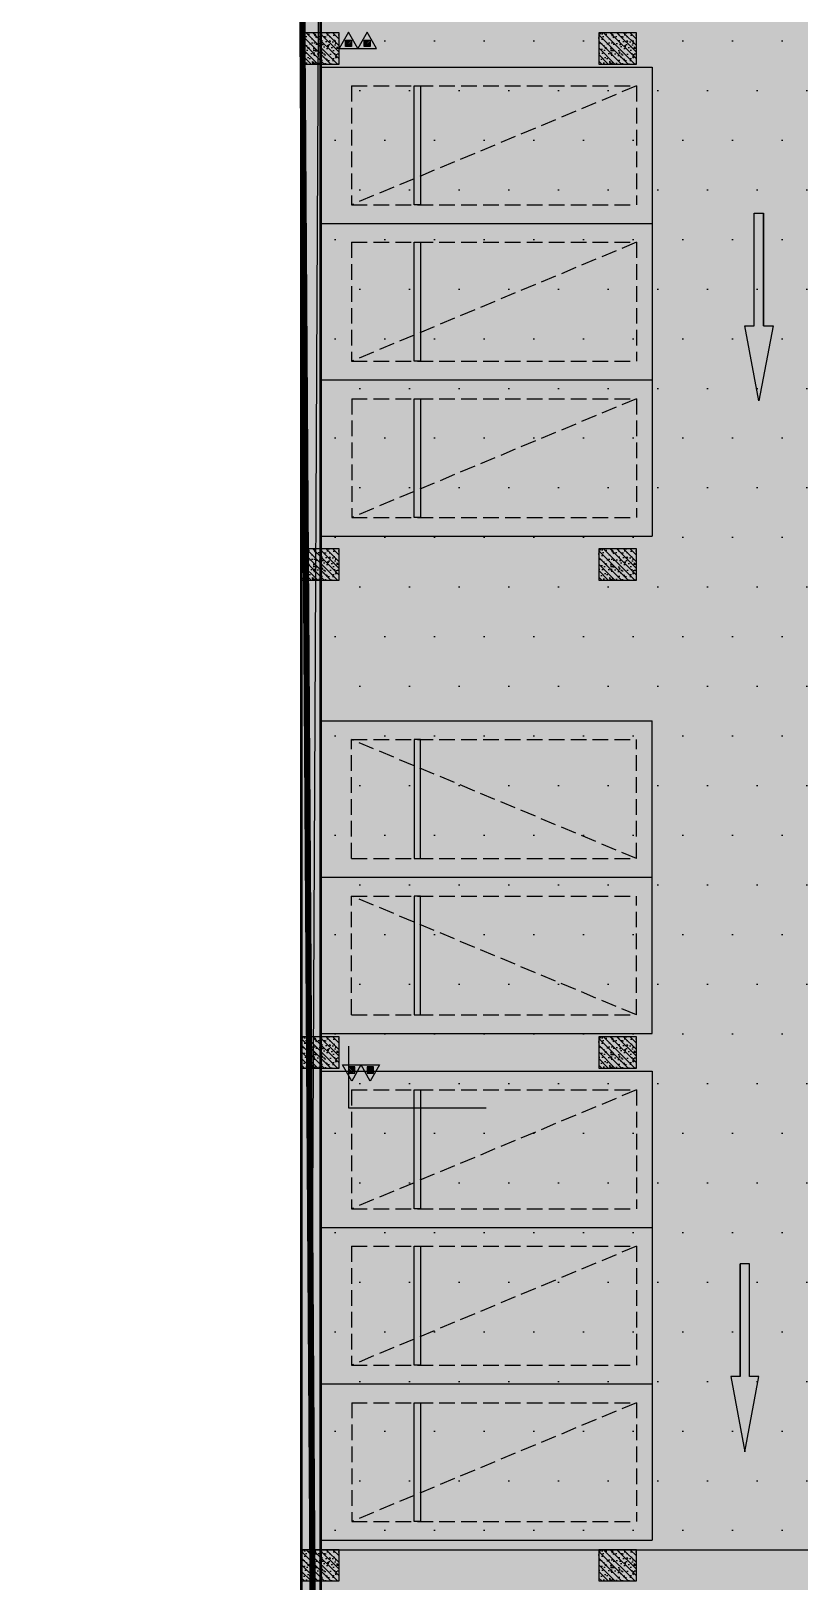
# Model space of a CAD drawing. Extents: x -1338203 to 1886333, y -530034 to 1031844.
# Drawn here: x 707534 to 719821, y 157439 to 182218 of the extents above; entities that cross this region are included whole.
import ezdxf

# ---------------------------------------------------------------- set-up
doc = ezdxf.new("R2010")
doc.units = 0
doc.header["$LTSCALE"] = 1000
doc.header["$MEASUREMENT"] = 0
doc.linetypes.add('A-001-平面B2$0$__DASH', pattern=[0.35, 0.25, -0.1])
for name, color, linetype in [('A-001-平面参照B1$0$0A-ELEV-PATT', 8, 'Continuous'), ('A-001-平面参照B1$0$AUDIT_D_220531184525-2', 40, 'Continuous'), ('p-a-regular', 5, 'Continuous'), ('S001地下一墙柱$0$S001地下一墙柱$0$0S-CC-LINE', 52, 'Continuous'), ('S001地下一墙柱$0$S001地下一墙柱$0$0S-CW-HATCH', 251, 'Continuous'), ('S001地下一墙柱$0$S001地下一墙柱$0$0S-CW-HATCH-UP', 251, 'Continuous'), ('地面指向箭头', 7, 'Continuous'), ('负一层消火栓$0$0P-DIM-FH', 3, 'Continuous'), ('负一层消火栓$0$0P-EQUIP-FH', 7, 'Continuous')]:
    doc.layers.add(name, color=color, linetype=linetype)
doc.layers.add('p-a-regular-narrow', color=7, linetype='Continuous', true_color=0x9600ff)
doc.layers.add('p-h-walkable', color=7, linetype='Continuous', lineweight=70, true_color=0xf0f0f0)
doc.layers.add('S001地下一墙柱$0$S001地下一墙柱$0$0S-CW-LINE', color=7, linetype='Continuous', lineweight=50)

# ---------------------------------------------------------------- blocks, each defined once
blk = doc.blocks.new('A-001-平面参照B1')
at = {"layer": 'A-001-平面参照B1$0$0A-ELEV-PATT'}
h = blk.add_hatch(dxfattribs=at)
h.set_pattern_fill('DOTS', color=256, scale=500)
h.set_pattern_definition([(0, (-766365.4, -306889.1), (396.875, 793.75), [0, -793.75])])
h.paths.add_polyline_path([(-38109, -133450), (-38083, -133450), (-38084, -131350), (-38084, -131350), (-38084, -119510), (-38109, -119510), (-38109, -116600), (-50229, -116600), (-50229, -116750), (-54206, -116749), (-54360, -148950), (-38109, -148950)])
at = {"layer": 'A-001-平面参照B1$0$AUDIT_D_220531184525-2'}
blk.add_lwpolyline([(-38109, -133450), (-38083, -133450), (-38084, -131350), (-38084, -131350), (-38084, -119510), (-38109, -119510), (-38109, -116600), (-50229, -116600), (-50229, -116750), (-54206, -116749), (-54360, -148950), (-38109, -148950)], close=True, dxfattribs=at)
blk = doc.blocks.new('负一层消火栓$0$$TwtSys$00000546')
h = blk.add_hatch()
h.set_pattern_fill('ANSI31', color=256, scale=200, style=0)
h.set_pattern_definition([(45, (-38543.802, -6670.83), (-17.67767, 17.67767), [])])
h.paths.add_polyline_path([(-65, 174), (65, 174), (65, 44), (-65, 44)])
for points in [[(0, 344), (-198, 0), (198, 0)], [(-65, 174), (65, 174), (65, 44), (-65, 44)]]:
    blk.add_lwpolyline(points, close=True)
blk = doc.blocks.new('负一层消火栓')
at = {"layer": '负一层消火栓$0$0P-DIM-FH'}
for p, q in [((-53759, -140900, 0), (-53759, -141887, 0)), ((-53759, -141887, 0), (-51557, -141887, 0))]:
    blk.add_line(p, q, dxfattribs=at)
at = {"layer": '负一层消火栓$0$0P-EQUIP-FH', "xscale": 0.75, "yscale": 0.75, "zscale": 0.75}
for p in [(-53760, -124950), (-53462, -124950)]:
    blk.add_blockref('负一层消火栓$0$$TwtSys$00000546', p, dxfattribs=at)
at = {"layer": '负一层消火栓$0$0P-EQUIP-FH', "xscale": -0.75, "yscale": 0.75, "zscale": 0.75, "rotation": 180}
for p in [(-53708, -141200, 800), (-53410, -141200, 800)]:
    blk.add_blockref('负一层消火栓$0$$TwtSys$00000546', p, dxfattribs=at)
blk = doc.blocks.new('直行')
at = {"layer": '地面指向箭头'}
blk.add_hatch(color=251, dxfattribs=at).paths.add_polyline_path([(-29241, 4059962), (-29466, 4058762), (-29316, 4058762), (-29316, 4056961), (-29166, 4056961), (-29166, 4058762), (-29016, 4058762)])
at = {"layer": '地面指向箭头', "color": 251}
blk.add_lwpolyline([(-29316, 4058762), (-29316, 4056961), (-29316, 4058762), (-29316, 4058762), (-29466, 4058762), (-29241, 4059962), (-29016, 4058762), (-29166, 4058762), (-29166, 4056961), (-29316, 4056961), (-29316, 4056961)], dxfattribs=at)
blk = doc.blocks.new('A$C9cb663f1')
at = {"layer": '地面指向箭头', "color": 251, "rotation": 180}
blk.add_blockref('直行', (277278, 3874507), dxfattribs=at)
at = {"layer": '地面指向箭头', "color": 251, "xscale": -1, "rotation": 180}
blk.add_blockref('直行', (335533, 3857707), dxfattribs=at)

msp = doc.modelspace()

# ---------------------------------------------------------------- hatches: boundary and pattern name
at = {"layer": 'p-h-walkable', "ltscale": 0.002}
h = msp.add_hatch(color=256, dxfattribs=at)
h.dxf.hatch_style = 1
h.paths.add_polyline_path([(633826.6, 244460.7), (640276.6, 244575.6), (640576.6, 234544.8), (645576.7, 234544.6), (645576.7, 209278.9), (732355.9, 209029), (732355.1, 235229.9), (738506.7, 235229.9), (738506.6, 268838.9), (732734.3, 268838.9), (732734.3, 272898.9), (711963.1, 272898.9), (711963.1, 278984.7), (717256.7, 278984.7), (717256.7, 284049), (733571.6, 284135.6), (733996.6, 290449.1), (739216.6, 290449.1), (739766.6, 284299.1), (754626.6, 284299.1), (755296.6, 290449.1), (760516.6, 290449.1), (760816.6, 283049.1), (760816.3, 275879.2), (775122.6, 275879.2), (776006.6, 274138.9), (776006.6, 259429.1), (778716.6, 259429.1), (778716.6, 238849.1), (783416.6, 238849.1), (783416.6, 237229.1), (782066.6, 237229.1), (782066.6, 234429.1), (779546.6, 234429.1), (779546.6, 237129.1), (773916.6, 237129.1), (773916.6, 243229.1), (764306.6, 243225.6), (764306.6, 236639.1), (760766.6, 236639.1), (760766.6, 234429.1), (758246.6, 234429.1), (758246.6, 238649.1), (762116.6, 238649.1), (762116.6, 243225.6), (748656.6, 243225.6), (748756.3, 207529.1), (800106.6, 207528.9), (800206.7, 201639.7), (812908.2, 202239.1), (812576.6, 180449.3), (744206, 180449.3), (744206, 173439), (728556.7, 173439), (728556.6, 122289.1), (746356.6, 122289.1), (750916.6, 132325.6), (842896.6, 132325.6), (843211.6, 121345.6), (839116.6, 121345.6), (839116.6, 93449.1), (864906.6, 93449.1), (864906.6, 79694), (875856.6, 74929.1), (875856.6, 65749.1), (834560.6, 65749.1), (839142.9, 28436.3), (869465.5, 32160.2), (871163.4, 18334), (873704.3, 18646.1), (877328.9, 5540.2), (761876.2, -8638.5), (761133.2, 2082.3), (764950.9, 5291.5), (763253.1, 19116.3), (799242.7, 23536.1), (793807.6, 65749.1), (750756.6, 65749.1), (751556.6, 81645.6), (636016.6, 81645.6), (636016.6, 96345.6), (629416.6, 96345.6), (629416.6, 118203.2), (622306.6, 118203.2), (622286.6, 139083.2), (644406.6, 137003.2), (644406.6, 129968.2), (656656.6, 129968.2), (656406.6, 138083.2), (712156.6, 138083.2), (711856.6, 184449.1), (581811.6, 184349.1), (581826.6, 197199.1), (585876.6, 197449.1), (585976.6, 209279), (629226.6, 209578.9), (628926.8, 236145.4), (633826.6, 236145.6)])
at = {"layer": 'S001地下一墙柱$0$S001地下一墙柱$0$0S-CW-HATCH', "ltscale": 0.002}
h = msp.add_hatch(color=256, dxfattribs=at)
h.dxf.hatch_style = 1
h.paths.add_polyline_path([(711856.6, 184449.1), (712156.6, 184449.1), (712156.6, 140853.2), (711856.6, 140853.2)])
at = {"layer": 'S001地下一墙柱$0$S001地下一墙柱$0$0S-CW-HATCH'}
h = msp.add_hatch(color=256, dxfattribs=at)
h.dxf.hatch_style = 1
h.paths.add_polyline_path([(712456.6, 181689.2), (712456.6, 182189.2), (711856.6, 182189.2), (711856.6, 181689.2)])
h = msp.add_hatch(color=256, dxfattribs=at)
h.dxf.hatch_style = 1
h.paths.add_polyline_path([(717206.6, 181689.5), (717206.6, 182189.5), (716606.6, 182189.5), (716606.6, 181689.5)])
h = msp.add_hatch(color=256, dxfattribs=at)
h.dxf.hatch_style = 1
h.paths.add_polyline_path([(712456.6, 173439), (712456.6, 173939), (711856.6, 173939), (711856.6, 173439)])
h = msp.add_hatch(color=256, dxfattribs=at)
h.dxf.hatch_style = 1
h.paths.add_polyline_path([(717206.6, 173439.3), (717206.6, 173939.3), (716606.6, 173939.3), (716606.6, 173439.3)])
h = msp.add_hatch(color=256, dxfattribs=at)
h.dxf.hatch_style = 1
h.paths.add_polyline_path([(712456.6, 165639), (712456.6, 166139), (711856.6, 166139), (711856.6, 165639)])
h = msp.add_hatch(color=256, dxfattribs=at)
h.dxf.hatch_style = 1
h.paths.add_polyline_path([(717206.6, 165639.3), (717206.6, 166139.3), (716606.6, 166139.3), (716606.6, 165639.3)])
h = msp.add_hatch(color=256, dxfattribs=at)
h.dxf.hatch_style = 1
h.paths.add_polyline_path([(712456.6, 157439), (712456.6, 157939), (711856.6, 157939), (711856.6, 157439)])
h = msp.add_hatch(color=256, dxfattribs=at)
h.dxf.hatch_style = 1
h.paths.add_polyline_path([(717206.6, 157439.3), (717206.6, 157939.3), (716606.6, 157939.3), (716606.6, 157439.3)])
at = {"layer": 'S001地下一墙柱$0$S001地下一墙柱$0$0S-CW-HATCH-UP', "ltscale": 0.002}
h = msp.add_hatch(dxfattribs=at)
h.set_pattern_fill('钢筋混凝土', color=256, scale=30)
h.set_pattern_definition([(45, (-8e-05, 0.0003), (-53.0330086, 53.0330086), []), (50, (-8e-05, 0.0003), (215.178055, -18.82564), [22.5, -247.5]), (355, (-8e-05, 0.0003), (-41.6254, 225.65764), [18, -198]), (100.4514, (17.93, -1.57), (173.552815, 206.83186), [19.12206, -210.342634]), (46.1842, (-8e-05, 60), (320.17231, -49.6557), [33.75, -371.25]), (96.6356, (26.68, 55.86), (280.39881, 292.23536), [28.68309, -315.5139]), (351.1842, (-8e-05, 60), (280.39858, 292.23558), [27, -297]), (21, (30, 45), (179.072116, -120.785667), [22.5, -247.5]), (326, (30, 45), (72.9946, 217.545014), [18, -198]), (71.4514, (44.92, 34.93), (252.06679, 96.75915), [19.12206, -210.342634]), (37.5, (-8e-05, 0.0003), (3.6479566, 99.868156), [0, -195.6, 0, -201, 0, -198.75]), (7.5, (-8e-05, 0.0003), (78.920861, 118.323514), [0, -114.6, 0, -191.1, 0, -75.75]), (327.5, (-66.9, 0.0003), (160.146731, -6.7664615), [0, -75, 0, -234, 0, -310.5]), (317.5, (-96.9, 0.0003), (174.95585, 30.031495), [0, -97.5, 0, -155.4, 0, -220.5])])
h.paths.add_polyline_path([(711856.6, 184449.1), (712156.6, 184449.1), (712156.6, 140853.2), (711856.6, 140853.2)])
at = {"layer": 'S001地下一墙柱$0$S001地下一墙柱$0$0S-CW-HATCH-UP'}
h = msp.add_hatch(dxfattribs=at)
h.set_pattern_fill('钢筋混凝土', color=256, scale=30, angle=-90)
h.set_pattern_definition([(315, (721408.326, 149378.5), (53.03301, 53.03301), []), (320, (721408.33, 149378.5), (-18.8256, -215.1781), [22.5, -247.5]), (265, (721408.33, 149378.5), (225.6576, 41.6254), [18, -198]), (10.4514, (721406.76, 149360.57), (206.8319, -173.5528), [19.122, -210.3426]), (316.1842, (721468.33, 149378.5), (-49.6557, -320.1723), [33.75, -371.25]), (6.6356, (721464.2, 149351.82), (292.2354, -280.3988), [28.683, -315.514]), (261.1842, (721468.33, 149378.5), (292.2356, -280.3986), [27, -297]), (291, (721453.33, 149348.5), (-120.7857, -179.0721), [22.5, -247.5]), (236, (721453.33, 149348.5), (217.545, -72.9946), [18, -198]), (341.4514, (721443.26, 149333.58), (96.7591, -252.0668), [19.122, -210.3426]), (307.5, (721408.326, 149378.5), (99.86816, -3.64796), [0, -195.6, 0, -201, 0, -198.75]), (277.5, (721408.33, 149378.5), (118.3235, -78.92086), [0, -114.6, 0, -191.1, 0, -75.75]), (237.5, (721408.326, 149445.4), (-6.76646, -160.14673), [0, -75, 0, -234, 0, -310.5]), (227.5, (721408.33, 149475.4), (30.0315, -174.95585), [0, -97.5, 0, -155.4, 0, -220.5])])
h.paths.add_polyline_path([(712456.6, 181689.2), (712456.6, 182189.2), (711856.6, 182189.2), (711856.6, 181689.2)])
h = msp.add_hatch(dxfattribs=at)
h.set_pattern_fill('钢筋混凝土', color=256, scale=30, angle=-90)
h.set_pattern_definition([(315, (726158.326, 149378.805), (53.03301, 53.03301), []), (320, (726158.33, 149378.8), (-18.8256, -215.1781), [22.5, -247.5]), (265, (726158.33, 149378.8), (225.6576, 41.6254), [18, -198]), (10.4514, (726156.76, 149360.87), (206.8319, -173.5528), [19.122, -210.3426]), (316.1842, (726218.33, 149378.8), (-49.6557, -320.1723), [33.75, -371.25]), (6.6356, (726214.2, 149352.12), (292.2354, -280.3988), [28.683, -315.514]), (261.1842, (726218.33, 149378.8), (292.2356, -280.3986), [27, -297]), (291, (726203.33, 149348.8), (-120.7857, -179.0721), [22.5, -247.5]), (236, (726203.33, 149348.8), (217.545, -72.9946), [18, -198]), (341.4514, (726193.26, 149333.88), (96.7591, -252.0668), [19.122, -210.3426]), (307.5, (726158.326, 149378.805), (99.86816, -3.64796), [0, -195.6, 0, -201, 0, -198.75]), (277.5, (726158.33, 149378.8), (118.3235, -78.92086), [0, -114.6, 0, -191.1, 0, -75.75]), (237.5, (726158.326, 149445.705), (-6.76646, -160.14673), [0, -75, 0, -234, 0, -310.5]), (227.5, (726158.33, 149475.7), (30.0315, -174.95585), [0, -97.5, 0, -155.4, 0, -220.5])])
h.paths.add_polyline_path([(717206.6, 181689.5), (717206.6, 182189.5), (716606.6, 182189.5), (716606.6, 181689.5)])
h = msp.add_hatch(dxfattribs=at)
h.set_pattern_fill('钢筋混凝土', color=256, scale=30, angle=-90)
h.set_pattern_definition([(315, (721408.33, 141128.28), (53.03301, 53.03301), []), (320, (721408.33, 141128.28), (-18.8256, -215.1781), [22.5, -247.5]), (265, (721408.33, 141128.28), (225.6576, 41.6254), [18, -198]), (10.4514, (721406.76, 141110.35), (206.8319, -173.5528), [19.122, -210.3426]), (316.1842, (721468.33, 141128.28), (-49.6557, -320.1723), [33.75, -371.25]), (6.6356, (721464.2, 141101.6), (292.2354, -280.3988), [28.683, -315.514]), (261.1842, (721468.33, 141128.28), (292.2356, -280.3986), [27, -297]), (291, (721453.33, 141098.28), (-120.7857, -179.0721), [22.5, -247.5]), (236, (721453.33, 141098.28), (217.545, -72.9946), [18, -198]), (341.4514, (721443.27, 141083.36), (96.7591, -252.0668), [19.122, -210.3426]), (307.5, (721408.33, 141128.28), (99.86816, -3.64796), [0, -195.6, 0, -201, 0, -198.75]), (277.5, (721408.33, 141128.28), (118.3235, -78.92086), [0, -114.6, 0, -191.1, 0, -75.75]), (237.5, (721408.33, 141195.18), (-6.76646, -160.14673), [0, -75, 0, -234, 0, -310.5]), (227.5, (721408.33, 141225.18), (30.0315, -174.95585), [0, -97.5, 0, -155.4, 0, -220.5])])
h.paths.add_polyline_path([(712456.6, 173439), (712456.6, 173939), (711856.6, 173939), (711856.6, 173439)])
h = msp.add_hatch(dxfattribs=at)
h.set_pattern_fill('钢筋混凝土', color=256, scale=30, angle=-90)
h.set_pattern_definition([(315, (726158.33, 141128.58), (53.03301, 53.03301), []), (320, (726158.33, 141128.58), (-18.8256, -215.1781), [22.5, -247.5]), (265, (726158.33, 141128.58), (225.6576, 41.6254), [18, -198]), (10.4514, (726156.76, 141110.65), (206.8319, -173.5528), [19.122, -210.3426]), (316.1842, (726218.33, 141128.58), (-49.6557, -320.1723), [33.75, -371.25]), (6.6356, (726214.2, 141101.9), (292.2354, -280.3988), [28.683, -315.514]), (261.1842, (726218.33, 141128.58), (292.2356, -280.3986), [27, -297]), (291, (726203.33, 141098.58), (-120.7857, -179.0721), [22.5, -247.5]), (236, (726203.33, 141098.58), (217.545, -72.9946), [18, -198]), (341.4514, (726193.27, 141083.66), (96.7591, -252.0668), [19.122, -210.3426]), (307.5, (726158.33, 141128.58), (99.86816, -3.64796), [0, -195.6, 0, -201, 0, -198.75]), (277.5, (726158.33, 141128.58), (118.3235, -78.92086), [0, -114.6, 0, -191.1, 0, -75.75]), (237.5, (726158.33, 141195.48), (-6.76646, -160.14673), [0, -75, 0, -234, 0, -310.5]), (227.5, (726158.33, 141225.48), (30.0315, -174.95585), [0, -97.5, 0, -155.4, 0, -220.5])])
h.paths.add_polyline_path([(717206.6, 173439.3), (717206.6, 173939.3), (716606.6, 173939.3), (716606.6, 173439.3)])
h = msp.add_hatch(dxfattribs=at)
h.set_pattern_fill('钢筋混凝土', color=256, scale=30, angle=-90)
h.set_pattern_definition([(315, (721408.33, 133328.28), (53.03301, 53.03301), []), (320, (721408.33, 133328.28), (-18.8256, -215.1781), [22.5, -247.5]), (265, (721408.33, 133328.28), (225.6576, 41.6254), [18, -198]), (10.4514, (721406.76, 133310.35), (206.8319, -173.5528), [19.122, -210.3426]), (316.1842, (721468.33, 133328.28), (-49.6557, -320.1723), [33.75, -371.25]), (6.6356, (721464.2, 133301.6), (292.2354, -280.3988), [28.683, -315.514]), (261.1842, (721468.33, 133328.28), (292.2356, -280.3986), [27, -297]), (291, (721453.33, 133298.28), (-120.7857, -179.0721), [22.5, -247.5]), (236, (721453.33, 133298.28), (217.545, -72.9946), [18, -198]), (341.4514, (721443.27, 133283.36), (96.7591, -252.0668), [19.122, -210.3426]), (307.5, (721408.33, 133328.28), (99.86816, -3.64796), [0, -195.6, 0, -201, 0, -198.75]), (277.5, (721408.33, 133328.28), (118.3235, -78.92086), [0, -114.6, 0, -191.1, 0, -75.75]), (237.5, (721408.33, 133395.18), (-6.76646, -160.14673), [0, -75, 0, -234, 0, -310.5]), (227.5, (721408.33, 133425.18), (30.0315, -174.95585), [0, -97.5, 0, -155.4, 0, -220.5])])
h.paths.add_polyline_path([(712456.6, 165639), (712456.6, 166139), (711856.6, 166139), (711856.6, 165639)])
h = msp.add_hatch(dxfattribs=at)
h.set_pattern_fill('钢筋混凝土', color=256, scale=30, angle=-90)
h.set_pattern_definition([(315, (726158.33, 133328.58), (53.03301, 53.03301), []), (320, (726158.33, 133328.58), (-18.8256, -215.1781), [22.5, -247.5]), (265, (726158.33, 133328.58), (225.6576, 41.6254), [18, -198]), (10.4514, (726156.76, 133310.65), (206.8319, -173.5528), [19.122, -210.3426]), (316.1842, (726218.33, 133328.58), (-49.6557, -320.1723), [33.75, -371.25]), (6.6356, (726214.2, 133301.9), (292.2354, -280.3988), [28.683, -315.514]), (261.1842, (726218.33, 133328.58), (292.2356, -280.3986), [27, -297]), (291, (726203.33, 133298.58), (-120.7857, -179.0721), [22.5, -247.5]), (236, (726203.33, 133298.58), (217.545, -72.9946), [18, -198]), (341.4514, (726193.27, 133283.66), (96.7591, -252.0668), [19.122, -210.3426]), (307.5, (726158.33, 133328.58), (99.86816, -3.64796), [0, -195.6, 0, -201, 0, -198.75]), (277.5, (726158.33, 133328.58), (118.3235, -78.92086), [0, -114.6, 0, -191.1, 0, -75.75]), (237.5, (726158.33, 133395.48), (-6.76646, -160.14673), [0, -75, 0, -234, 0, -310.5]), (227.5, (726158.33, 133425.48), (30.0315, -174.95585), [0, -97.5, 0, -155.4, 0, -220.5])])
h.paths.add_polyline_path([(717206.6, 165639.3), (717206.6, 166139.3), (716606.6, 166139.3), (716606.6, 165639.3)])
h = msp.add_hatch(dxfattribs=at)
h.set_pattern_fill('钢筋混凝土', color=256, scale=30, angle=-90)
h.set_pattern_definition([(315, (721408.33, 125128.28), (53.03301, 53.03301), []), (320, (721408.33, 125128.28), (-18.8256, -215.1781), [22.5, -247.5]), (265, (721408.33, 125128.28), (225.6576, 41.6254), [18, -198]), (10.4514, (721406.76, 125110.35), (206.8319, -173.5528), [19.122, -210.3426]), (316.1842, (721468.33, 125128.28), (-49.6557, -320.1723), [33.75, -371.25]), (6.6356, (721464.2, 125101.6), (292.2354, -280.3988), [28.683, -315.514]), (261.1842, (721468.33, 125128.28), (292.2356, -280.3986), [27, -297]), (291, (721453.33, 125098.28), (-120.7857, -179.0721), [22.5, -247.5]), (236, (721453.33, 125098.28), (217.545, -72.9946), [18, -198]), (341.4514, (721443.27, 125083.36), (96.7591, -252.0668), [19.122, -210.3426]), (307.5, (721408.33, 125128.28), (99.86816, -3.64796), [0, -195.6, 0, -201, 0, -198.75]), (277.5, (721408.33, 125128.28), (118.3235, -78.92086), [0, -114.6, 0, -191.1, 0, -75.75]), (237.5, (721408.33, 125195.18), (-6.76646, -160.14673), [0, -75, 0, -234, 0, -310.5]), (227.5, (721408.33, 125225.18), (30.0315, -174.95585), [0, -97.5, 0, -155.4, 0, -220.5])])
h.paths.add_polyline_path([(712456.6, 157439), (712456.6, 157939), (711856.6, 157939), (711856.6, 157439)])
h = msp.add_hatch(dxfattribs=at)
h.set_pattern_fill('钢筋混凝土', color=256, scale=30, angle=-90)
h.set_pattern_definition([(315, (726158.33, 125128.58), (53.03301, 53.03301), []), (320, (726158.33, 125128.58), (-18.8256, -215.1781), [22.5, -247.5]), (265, (726158.33, 125128.58), (225.6576, 41.6254), [18, -198]), (10.4514, (726156.76, 125110.65), (206.8319, -173.5528), [19.122, -210.3426]), (316.1842, (726218.33, 125128.58), (-49.6557, -320.1723), [33.75, -371.25]), (6.6356, (726214.2, 125101.9), (292.2354, -280.3988), [28.683, -315.514]), (261.1842, (726218.33, 125128.58), (292.2356, -280.3986), [27, -297]), (291, (726203.33, 125098.58), (-120.7857, -179.0721), [22.5, -247.5]), (236, (726203.33, 125098.58), (217.545, -72.9946), [18, -198]), (341.4514, (726193.27, 125083.66), (96.7591, -252.0668), [19.122, -210.3426]), (307.5, (726158.33, 125128.58), (99.86816, -3.64796), [0, -195.6, 0, -201, 0, -198.75]), (277.5, (726158.33, 125128.58), (118.3235, -78.92086), [0, -114.6, 0, -191.1, 0, -75.75]), (237.5, (726158.33, 125195.48), (-6.76646, -160.14673), [0, -75, 0, -234, 0, -310.5]), (227.5, (726158.33, 125225.48), (30.0315, -174.95585), [0, -97.5, 0, -155.4, 0, -220.5])])
h.paths.add_polyline_path([(717206.6, 157439.3), (717206.6, 157939.3), (716606.6, 157939.3), (716606.6, 157439.3)])

# ---------------------------------------------------------------- linework, layer by layer
for p, q in [((712157.1, 181639.5), (717457.1, 181639.5)), ((712157.1, 181639.5), (712157.1, 179139.5)), ((717457.1, 181639.5), (717457.1, 179139.5)), ((712157.1, 179139.5), (717457.1, 179139.5)), ((712157.1, 179139.5), (717457.1, 179139.5)), ((712157.1, 179139.5), (712157.1, 176639.5)), ((717457.1, 179139.5), (717457.1, 176639.5)), ((712157.1, 176639.5), (717457.1, 176639.5)), ((712157.3, 176639.5), (717457.3, 176639.5)), ((712157.3, 176639.5), (712157.3, 174139.5)), ((717457.3, 176639.5), (717457.3, 174139.5)), ((712157.3, 174139.5), (717457.3, 174139.5)), ((712157.1, 171189.1), (717457.1, 171189.1)), ((712157.1, 168689.1), (712157.1, 171189.1)), ((717457.1, 168689.1), (717457.1, 171189.1)), ((712157, 168689.1), (717457, 168689.1)), ((712157, 166189.1), (712157, 168689.1)), ((712157.1, 168689.1), (717457.1, 168689.1)), ((717457, 166189.1), (717457, 168689.1)), ((712157, 166189.1), (717457, 166189.1)), ((712157, 165589.6), (717457, 165589.6)), ((712157, 165589.6), (712157, 163089.6)), ((717457, 165589.6), (717457, 163089.6)), ((712157, 163089.6), (717457, 163089.6)), ((712157.1, 163089.6), (717457.1, 163089.6)), ((712157.1, 163089.6), (712157.1, 160589.6)), ((717457.1, 163089.6), (717457.1, 160589.6)), ((712157.1, 160589.6), (717457.1, 160589.6)), ((712157.3, 160589.6), (717457.3, 160589.6)), ((712157.3, 160589.6), (712157.3, 158089.6)), ((717457.3, 160589.6), (717457.3, 158089.6)), ((712157.3, 158089.6), (717457.3, 158089.6))]:
    msp.add_line(p, q)
at = {"linetype": 'A-001-平面B2$0$__DASH'}
for p, q in [((712657.1, 181339.5), (712657.1, 179439.5)), ((712657.1, 181339.5), (717207.1, 181339.5)), ((717207.1, 181339.5), (717207.1, 179439.5)), ((712657.1, 179439.5), (717207.1, 179439.5)), ((712657.1, 178839.5), (712657.1, 176939.5)), ((712657.1, 178839.5), (717207.1, 178839.5)), ((717207.1, 178839.5), (717207.1, 176939.5)), ((712657.1, 176939.5), (717207.1, 176939.5)), ((712657.3, 176339.5), (712657.3, 174439.5)), ((712657.3, 176339.5), (717207.3, 176339.5)), ((717207.3, 176339.5), (717207.3, 174439.5)), ((712657.3, 174439.5), (717207.3, 174439.5)), ((712657.1, 168989.1), (712657.1, 170889.1)), ((712657.1, 170889.1), (717207.1, 170889.1)), ((717207.1, 168989.1), (717207.1, 170889.1)), ((712657.1, 168989.1), (717207.1, 168989.1)), ((712657, 166489.1), (712657, 168389.1)), ((712657, 168389.1), (717207, 168389.1)), ((717207, 166489.1), (717207, 168389.1)), ((712657, 166489.1), (717207, 166489.1)), ((712657, 165289.6), (712657, 163389.6)), ((712657, 165289.6), (717207, 165289.6)), ((717207, 165289.6), (717207, 163389.6)), ((712657, 163389.6), (717207, 163389.6)), ((712657.1, 162789.6), (712657.1, 160889.6)), ((712657.1, 162789.6), (717207.1, 162789.6)), ((717207.1, 162789.6), (717207.1, 160889.6)), ((712657.1, 160889.6), (717207.1, 160889.6)), ((712657.3, 160289.6), (712657.3, 158389.6)), ((712657.3, 160289.6), (717207.3, 160289.6)), ((717207.3, 160289.6), (717207.3, 158389.6)), ((712657.3, 158389.6), (717207.3, 158389.6))]:
    msp.add_line(p, q, dxfattribs=at)
for points in [[(717207.1, 181339.5), (712657.1, 179439.5)], [(717207.1, 178839.5), (712657.1, 176939.5)], [(717207.3, 176339.5), (712657.3, 174439.5)], [(717207.1, 168989.1), (712657.1, 170889.1)], [(717207, 166489.1), (712657, 168389.1)], [(717207, 165289.6), (712657, 163389.6)], [(717207.1, 162789.6), (712657.1, 160889.6)], [(717207.3, 160289.6), (712657.3, 158389.6)]]:
    msp.add_lwpolyline(points, dxfattribs=at)
for points in [[(713657.1, 179439.5), (713657.1, 181339.5), (713757.1, 181339.5), (713757.1, 179439.5)], [(713657.1, 176939.5), (713657.1, 178839.5), (713757.1, 178839.5), (713757.1, 176939.5)], [(713657.3, 174439.5), (713657.3, 176339.5), (713757.3, 176339.5), (713757.3, 174439.5)], [(713657.1, 170889.1), (713657.1, 168989.1), (713757.1, 168989.1), (713757.1, 170889.1)], [(713657, 168389.1), (713657, 166489.1), (713757, 166489.1), (713757, 168389.1)], [(713657, 163389.6), (713657, 165289.6), (713757, 165289.6), (713757, 163389.6)], [(713657.1, 160889.6), (713657.1, 162789.6), (713757.1, 162789.6), (713757.1, 160889.6)], [(713657.3, 158389.6), (713657.3, 160289.6), (713757.3, 160289.6), (713757.3, 158389.6)]]:
    msp.add_lwpolyline(points, close=True)
at = {"layer": 'p-a-regular', "ltscale": 0.002, "const_width": 1000}
for points in [[(712657.1, 180389.5), (717207.1, 180389.5)], [(712657.3, 175389.5), (717207.3, 175389.5)], [(712657.1, 169939.1), (717207.1, 169939.1)], [(712657, 167439.1), (717207, 167439.1)], [(712657, 164339.6), (717207, 164339.6)], [(712657.3, 159339.6), (717207.3, 159339.6)]]:
    msp.add_lwpolyline(points, dxfattribs=at)
at = {"layer": 'p-a-regular-narrow', "ltscale": 0.002, "const_width": 1000}
for points in [[(712657.1, 177889.5), (717207.1, 177889.5)], [(712657.1, 161839.6), (717207.1, 161839.6)]]:
    msp.add_lwpolyline(points, dxfattribs=at)
at = {"layer": 'p-h-walkable', "ltscale": 0.002, "const_width": 100}
msp.add_lwpolyline([(712156.6, 138083.2), (711856.6, 184449.1), (581811.6, 184349.1)], dxfattribs=at)
at = {"layer": 'S001地下一墙柱$0$S001地下一墙柱$0$0S-CC-LINE'}
for points in [[(712456.6, 181689.2), (712456.6, 182189.2), (711856.6, 182189.2), (711856.6, 181689.2)], [(717206.6, 181689.5), (717206.6, 182189.5), (716606.6, 182189.5), (716606.6, 181689.5)], [(712456.6, 173439), (712456.6, 173939), (711856.6, 173939), (711856.6, 173439)], [(717206.6, 173439.3), (717206.6, 173939.3), (716606.6, 173939.3), (716606.6, 173439.3)], [(712456.6, 165639), (712456.6, 166139), (711856.6, 166139), (711856.6, 165639)], [(717206.6, 165639.3), (717206.6, 166139.3), (716606.6, 166139.3), (716606.6, 165639.3)], [(712456.6, 157439), (712456.6, 157939), (711856.6, 157939), (711856.6, 157439)], [(717206.6, 157439.3), (717206.6, 157939.3), (716606.6, 157939.3), (716606.6, 157439.3)]]:
    msp.add_lwpolyline(points, close=True, dxfattribs=at)
at = {"layer": 'S001地下一墙柱$0$S001地下一墙柱$0$0S-CW-LINE', "ltscale": 0.002}
msp.add_lwpolyline([(711856.6, 184449.1), (712156.6, 184449.1), (712156.6, 140853.2), (711856.6, 140853.2)], close=True, dxfattribs=at)

# ---------------------------------------------------------------- block references
msp.add_blockref('A-001-平面参照B1', (766365.4, 306889.1))
at = {"ltscale": 0.002}
for name, p in [('负一层消火栓', (766365.4, 306889.1)), ('A$C9cb663f1', (412646.2, 361761.3))]:
    msp.add_blockref(name, p, dxfattribs=at)

doc.saveas('drawing.dxf')
